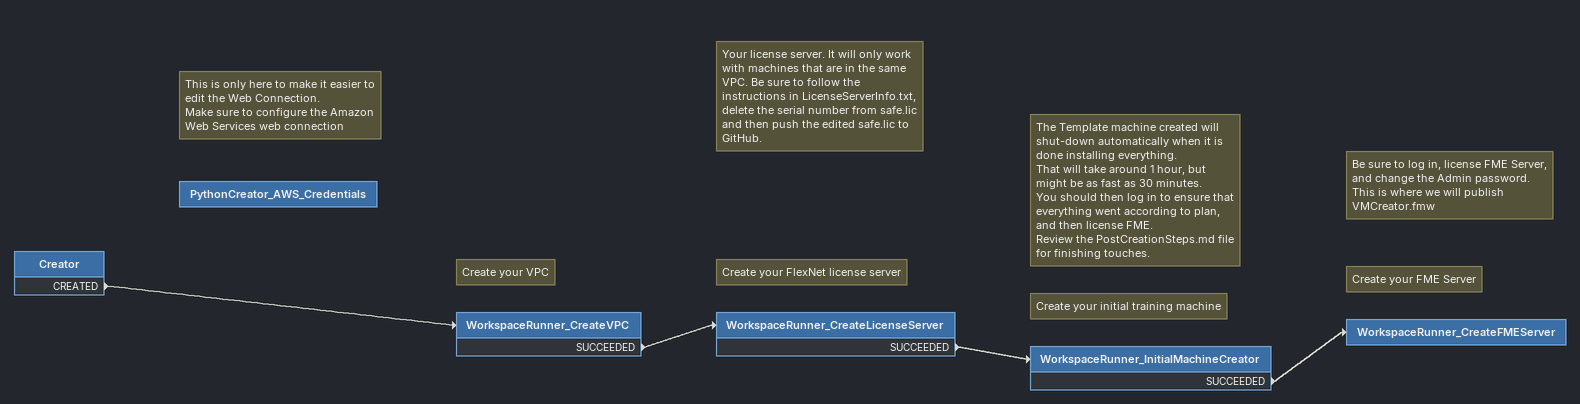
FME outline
Creator
    CREATED -> WorkspaceRunner_CreateVPC
Note: Create your VPC
WorkspaceRunner_CreateVPC
    SUCCEEDED -> WorkspaceRunner_CreateLicenseServer
Note: Your license server. It will only work with machines that are in the same VPC. Be sure to follow the instructions in LicenseServerInfo.txt, delete the serial number from safe.lic and then push the edited safe.lic to GitHub.
Note: Create your FlexNet license server
WorkspaceRunner_CreateLicenseServer
    SUCCEEDED -> WorkspaceRunner_InitialMachineCreator
Note: The Template machine created will shut-down automatically when it is done installing everything. / That will take around 1 hour, but might be as fast as 30 minutes. / You should then log in to ensure that everything went according to plan, and then license FME. / Review the PostCreationSteps.md file for finishing touches.
Note: Create your initial training machine
WorkspaceRunner_InitialMachineCreator
    SUCCEEDED -> WorkspaceRunner_CreateFMEServer
Note: Be sure to log in, license FME Server, and change the Admin password. This is where we will publish VMCreator.fmw
Note: Create your FME Server
WorkspaceRunner_CreateFMEServer
Note: This is only here to make it easier to edit the Web Connection. / Make sure to configure the Amazon Web Services web connection
PythonCreator_AWS_Credentials
